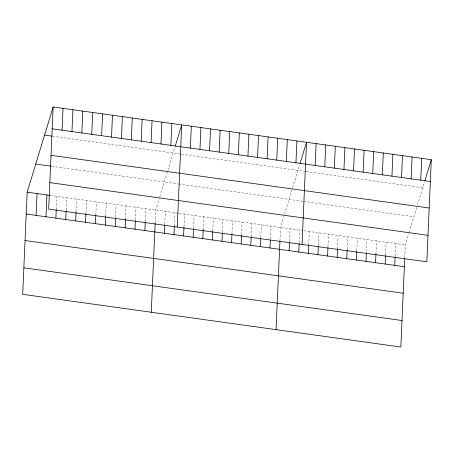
<?xml version="1.0" encoding="UTF-8"?>
<svg xmlns="http://www.w3.org/2000/svg" width="454" height="454" viewBox="0 0 454 454"><rect width="100%" height="100%" fill="white"/><g stroke="black" fill="none" stroke-linecap="round" stroke-linejoin="round"><path stroke-width="0.34" stroke-dasharray="2.27 1.7" d="M56.245 209.697L56.829 196.31M66.171 210.372L66.721 197.689M76.056 211.751L76.612 199.068M85.948 213.125L86.504 200.447M95.839 214.504L96.39 201.826M105.731 215.883L106.281 203.199M115.622 217.262L116.173 204.578M125.48 219.344L126.064 205.957M135.4 220.02L135.956 207.336M145.291 221.399L145.842 208.715M155.183 222.778L155.733 210.094L159.167 198.846M164.779 224.111L165.335 211.428M174.347 226.154L174.932 212.767M183.978 226.79L184.534 214.106M193.58 228.124L194.13 215.446M203.148 230.167L203.732 216.779M212.778 230.802L213.329 218.119M222.375 232.142L222.931 219.458M231.977 233.475L232.533 220.797M241.579 234.814L242.13 222.131M251.147 236.857L251.732 223.47M260.778 237.487L261.328 224.809M270.374 238.827L270.93 226.143M279.942 240.87L280.527 227.482L283.96 216.235M289.573 241.505L290.129 228.822M299.175 242.839L299.725 230.161M308.743 244.882L309.327 231.495M318.373 245.518L318.924 232.834M327.97 246.851L328.526 234.173M337.543 248.894L338.122 235.507M347.168 249.53L347.724 236.846M356.77 250.869L357.326 238.185M366.372 252.203L366.923 239.525M375.969 253.542L376.525 240.858M385.571 254.881L386.121 242.198M395.167 256.221L395.723 243.537M404.769 257.554L405.32 244.871L408.753 233.628M159.734 196.974L174.852 147.385M284.527 214.362L292.438 188.421M292.631 187.78L299.646 164.774M409.133 232.38L417.232 205.815M417.425 205.168L424.439 182.167M52.477 136.194L180.681 154.059M181.367 154.156L305.474 171.453M306.161 171.544L422.725 187.791M51.557 166.266L178.019 183.887M178.706 183.983L302.812 201.281M303.499 201.372L413.895 216.757M50.235 195.39L178.36 213.244M179.046 213.34L303.153 230.638M303.839 230.734L405.32 244.871"/><path stroke-width="0.68" d="M53.141 106.974L48.68 209.129L426.839 261.822L431.3 159.672L53.141 106.974L27.161 192.178L22.7 294.328L400.859 347.026L404.735 258.258M36.099 215.395L37.052 193.552M45.985 216.774L46.938 194.931M55.876 218.153L56.245 209.697M62.073 130.196L63.027 108.353M65.768 219.532L66.136 211.076M71.965 131.575L72.918 109.732M75.659 220.911L76.028 212.455M81.856 132.954L82.81 111.111M85.551 222.29L85.919 213.834M91.748 134.333L92.701 112.49M95.436 223.663L95.805 215.213M101.639 135.712L102.593 113.869M105.328 225.042L105.697 216.586M111.525 137.085L112.478 115.248M115.22 226.421L115.588 217.965M121.417 138.464L122.37 116.627M125.111 227.8L125.48 219.344M131.308 139.843L132.262 118M135.003 229.179L135.371 220.723M141.2 141.222L142.153 119.379M144.888 230.558L145.257 222.102M151.091 142.601L152.045 120.758M151.273 312.244L155.149 223.482M160.977 143.98L161.93 122.137M164.382 233.271L164.751 224.815M170.869 145.359L171.822 123.516M173.978 234.61L174.347 226.154M177.253 227.045L181.713 124.895L175.238 146.137M183.581 235.949L183.949 227.494M190.357 148.072L191.316 126.229M193.177 237.283L193.546 228.833M199.959 149.411L200.912 127.568M202.779 238.622L203.148 230.167M209.561 150.751L210.514 128.908M212.376 239.962L212.75 231.506M219.157 152.084L220.111 130.247M221.978 241.301L222.347 232.845M228.759 153.424L229.713 131.581M231.58 242.635L231.949 234.179M238.356 154.763L239.309 132.92M241.176 243.974L241.545 235.518M247.958 156.102L248.911 134.259M250.778 245.313L251.113 237.561M257.554 157.436L258.508 135.593M260.375 246.647L260.715 238.9M267.156 158.775L268.11 136.932M269.977 247.986L270.312 240.234M276.753 160.114L277.706 138.271M276.066 329.632L279.914 241.573M286.355 161.448L287.308 139.611M289.175 250.665L289.51 242.913M295.951 162.787L296.905 140.944M298.772 251.998L299.141 243.543M302.046 244.434L306.507 142.284L300.032 163.525M308.374 253.338L308.743 244.882M315.15 165.466L316.109 143.623M317.97 254.677L318.339 246.221M324.752 166.8L325.705 144.957M327.572 256.011L327.941 247.561M334.354 168.139L335.307 146.296M337.169 257.35L337.543 248.894M343.95 169.478L344.904 147.635M346.771 258.689L347.14 250.233M353.553 170.812L354.506 148.974M356.373 260.029L356.742 251.573M363.149 172.151L364.102 150.308M365.969 261.362L366.338 252.912M372.751 173.49L373.704 151.647M375.571 262.701L375.94 254.246M382.347 174.83L383.301 152.987M385.168 264.041L385.537 255.585M391.95 176.163L392.903 154.326M394.77 265.38L395.139 256.924M401.546 177.503L402.499 155.66M411.148 178.842L412.101 156.999M420.745 180.176L421.698 158.338M424.825 180.919L431.3 159.672M52.187 128.817L430.347 181.515M44.566 135.093L51.818 136.104M51.03 155.319L429.189 208.017M35.735 164.059L50.899 166.175M49.838 182.627L427.997 235.325M27.161 192.178L49.577 195.299M26.207 214.016L404.366 266.714M25.049 240.518L403.209 293.216M23.858 267.826L402.017 320.524"/></g></svg>
